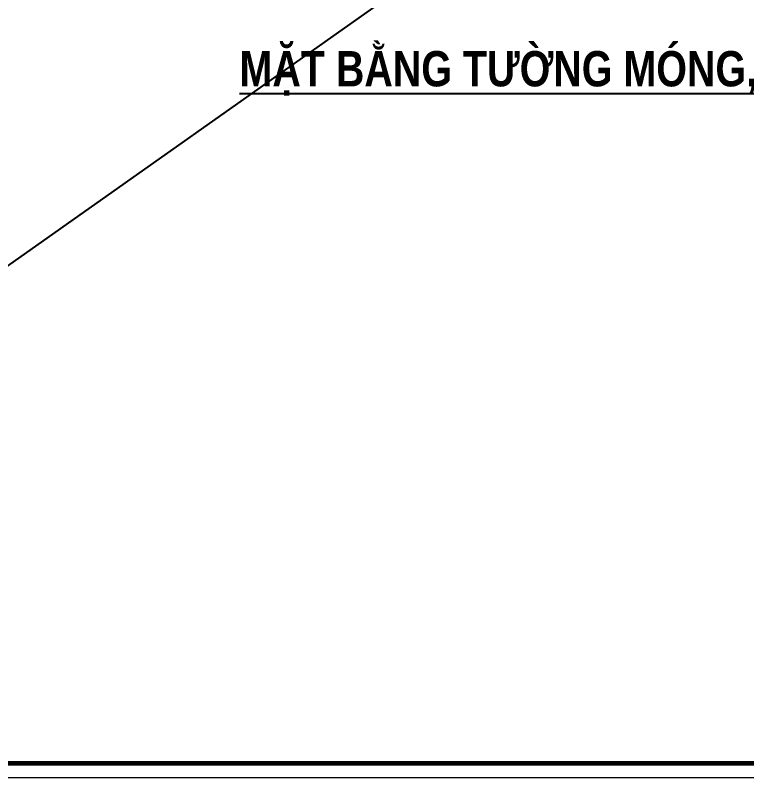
# Model space of a CAD drawing. Header units: inches. Extents: x 541671 to 837720, y 76128 to 1008472.
# Drawn here: x 661463 to 718064, y 384157 to 443175 of the extents above; entities that cross this region are included whole.
import ezdxf
from ezdxf.enums import TextEntityAlignment as Align

# ---------------------------------------------------------------- set-up
doc = ezdxf.new("R2010")
doc.units = ezdxf.units.IN
doc.header["$MEASUREMENT"] = 0
doc.layers.get('0').update_dxf_attribs({"lineweight": 18})
for name, color, linetype, lineweight in [('EG Text2', 7, 'Continuous', 25), ('LC Net thay', 7, 'Continuous', 25), ('LC Text1', 3, 'Continuous', 20), ('LC Text2', 7, 'Continuous', 25)]:
    doc.layers.add(name, color=color, linetype=linetype, lineweight=lineweight)
doc.layers.add('KCS_Plotter', color=11, linetype='Continuous', plot=False)
doc.layers.add('Khungten_LCDI', color=7, linetype='Continuous')
doc.styles.add('EG 1', font='VHAVANB_2.TTF')
doc.styles.add('Khungten', font='VHAVAN_2.TTF', dxfattribs={"width": 0.8, "height": 5000})
doc.styles.add('LC3', font='VHARIALB_3.TTF', dxfattribs={"width": 0.8})
doc.styles.add('Title', font='VHAVAN_2.TTF', dxfattribs={"width": 0.8})

# ---------------------------------------------------------------- blocks, each defined once
blk = doc.blocks.new('lcdi fix')
at = {"layer": 'Defpoints', "lineweight": 0}
blk.add_lwpolyline([(-1200, -14850), (-1200, 14850), (40800, 14850), (40800, -14850)], close=True, dxfattribs=at)
at = {"layer": 'Khungten_LCDI', "color": 5, "lineweight": 60}
blk.add_lwpolyline([(0, -14650), (0, 14650), (40600, 14650), (40600, -14650)], close=True, dxfattribs=at)
at = {"color": 7, "style": 'Khungten', "width": 0.8}
for tag, p in [('REVISION', (39499, -10746)), ('NGAYHT', (39546, -11609))]:
    blk.add_attdef(tag, text='', height=200, dxfattribs=at).set_placement(p, align=Align.CENTER)
at = {"layer": 'LC Text1', "style": 'Title', "width": 1.824646}
for tag, p, p2 in [('TENBANVE1', (36913, -8886), (40339, -8886)), ('TENBANVE2', (36913, -9562), (40339, -9562))]:
    blk.add_attdef(tag, text='', height=250, dxfattribs=at).set_placement(p, p2, align=Align.FIT)
at = {"layer": 'LC Text1', "style": 'Title', "width": 0.7}
blk.add_attdef('SOBANVE', text='', height=250, dxfattribs=at).set_placement((39562, -13896), align=Align.CENTER)
blk = doc.blocks.new('TIEUDE1')
at = {"layer": 'EG Text2', "color": 7, "style": 'EG 1'}
blk.add_attdef('TIªU§Ò', text='', height=5, dxfattribs=at).set_placement((0, 0), align=Align.BOTTOM_CENTER)
blk.add_attdef('TL', text='', height=3, dxfattribs=at).set_placement((0, -2), align=Align.TOP_CENTER)

msp = doc.modelspace()

# ---------------------------------------------------------------- linework, layer by layer
at = {"layer": 'KCS_Plotter', "ltscale": 50}
msp.add_line((604872, 384157.4), (837720, 548814.2), dxfattribs=at)

# ---------------------------------------------------------------- block references
at = {"layer": 'LC Net thay', "xscale": 5.543999978195854, "yscale": 5.543999978195854, "zscale": 5.543999978195854}
msp.add_blockref('lcdi fix', (611524.8, 466485.8), dxfattribs=at)
at = {"layer": 'LC Text2'}
ref = msp.add_blockref('TIEUDE1', (715193.2, 436851.9), dxfattribs=dict(at, xscale=554.3999834408254, yscale=554.3999834408254, zscale=554.3999834408254))
ref.add_attrib('TIªU§Ò', '%%UmÆt b»ng t\xadêng mãng, gi»ng chèng thÊm', dxfattribs={"color": 7, "height": 2730.095, "style": 'LC3', "width": 0.8}).set_placement((715193.2, 436851.9), align=Align.BOTTOM_CENTER)

doc.saveas('drawing.dxf')
